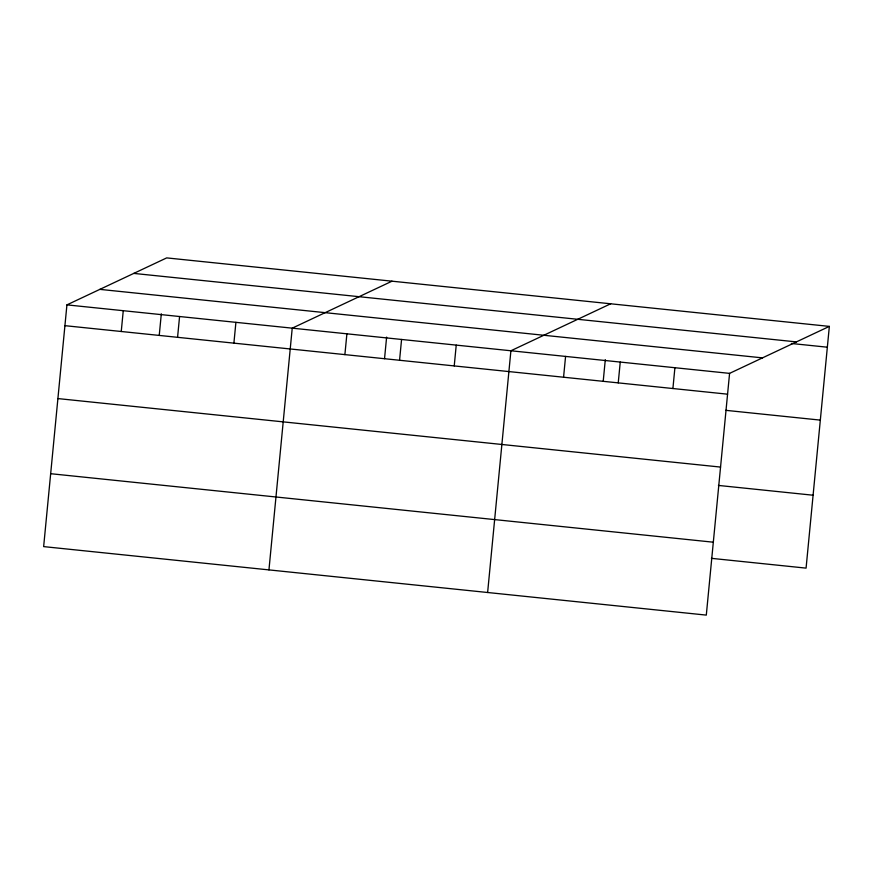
<?xml version="1.0" encoding="UTF-8"?>
<svg xmlns="http://www.w3.org/2000/svg" width="873" height="873" viewBox="0 0 873 873"><rect width="100%" height="100%" fill="white"/><g stroke="black" fill="none" stroke-linecap="round" stroke-linejoin="round"><path stroke-width="1.31" d="M829.35 326.393L166.699 257.895L66.926 304.873L43.65 546.607L706.301 615.105L729.577 373.371L829.35 326.393L806.074 568.127L711.408 558.338M121.249 331.5L123.257 310.701M159.235 335.407L161.319 313.811M177.568 337.327L179.576 316.517M233.899 343.144L235.906 322.344M268.949 569.894L292.226 328.161L391.999 281.193M344.89 354.624L346.897 333.813M384.535 358.694L386.619 337.098M399.561 360.265L401.569 339.466M454.233 365.918L456.23 345.119M487.625 592.494L510.901 350.771L610.674 303.793M563.565 377.223L565.573 356.413M603.21 381.305L605.295 359.698M618.237 382.876L620.245 362.066M672.908 388.529L674.905 367.719M133.776 273.402L796.427 341.9M791.342 343.482L827.342 347.203M99.849 289.367L762.5 357.875M66.926 304.873L729.577 373.371M64.918 325.673L727.58 394.181M725.659 410.321L820.325 420.109M57.902 398.579L720.552 467.077M718.424 485.432L813.09 495.22M50.667 473.701L713.317 542.198"/></g></svg>
